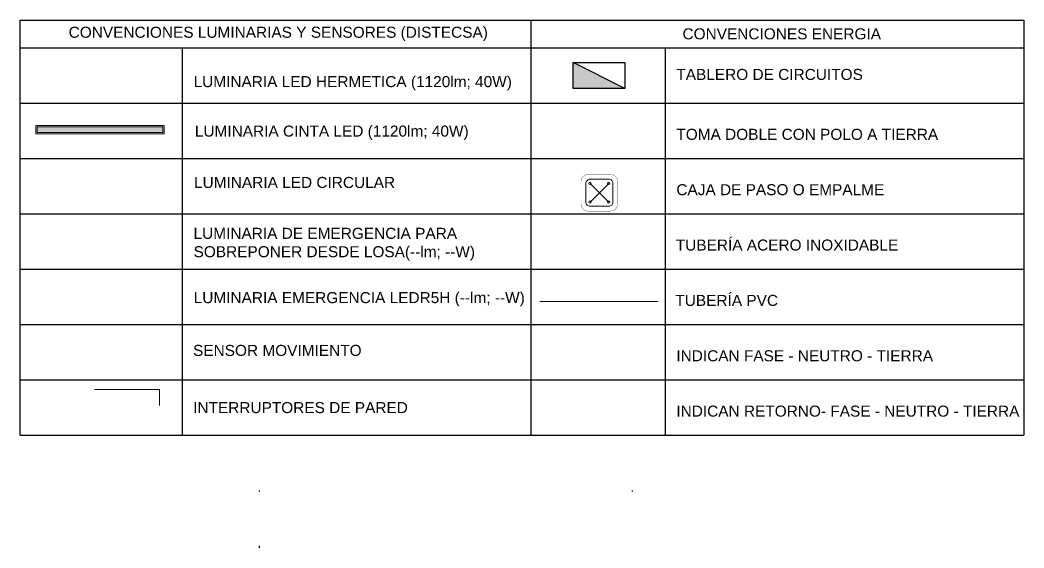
# Model space of a CAD drawing. Header units: metres. Extents: x 357 to 1031, y 43 to 2905.
# Drawn here: x 650.16 to 659.26, y 2613.38 to 2618.17 of the extents above; entities that cross this region are included whole.
import ezdxf
from ezdxf.lldxf.tags import DXFTag

# ---------------------------------------------------------------- set-up
doc = ezdxf.new("R2010")
doc.units = ezdxf.units.M
doc.linetypes.add('LÍNEAS_OCULTASX2', pattern=[0.75, 0.5, -0.25])
for name, color, linetype, lineweight in [('-CN-GYD-ILUMINACIÓN', 3, 'Continuous', 20), ('-CN-GYD-TUBERIA PVC', 96, 'PVC_LINE', 25), ('-CN-GYD-TUBERÍA EMT ILUM.', 114, 'Continuous', 18), ('-CN-GYD-TUBERÍA TOMACORRIENTE PVC', 86, 'Continuous', 18), ('RE80', 7, 'Continuous', 15)]:
    doc.layers.add(name, color=color, linetype=linetype, lineweight=lineweight)
for name, color, linetype in [('CAJA DE PASO', 86, 'Continuous'), ('RE60', 7, 'Continuous'), ('TB', 7, 'Continuous')]:
    doc.layers.add(name, color=color, linetype=linetype)
doc.styles.add('ROMANS', font='arial.ttf')
doc.styles.get("Standard").update_dxf_attribs({"font": 'arial.ttf'})
tags = doc.linetypes.add('PVC_LINE', pattern='A,0.5,-0.2,["PVC",Standard,S=0.1,R=0,X=-0.1,Y=-0.05],-0.25', length=0.95).pattern_tags.tags
tags[6] = DXFTag(74, 10)

# ---------------------------------------------------------------- blocks, each defined once
blk = doc.blocks.new('TB')
at = {"layer": 'TB'}
h = blk.add_hatch(color=256, dxfattribs=at)
h.dxf.hatch_style = 1
h.paths.add_polyline_path([(0.1564, 0), (-0.1564, 0.1562), (-0.1564, 0)])
blk.add_lwpolyline([(-0.1564, 0.1562), (0.1564, 0.1562), (0.1564, 0), (-0.1564, 0)], close=True, dxfattribs=at)
blk.add_lwpolyline([(0.1564, 0), (-0.1564, 0.1562)], dxfattribs=at)
blk = doc.blocks.new('Caja de paso')
at = {"layer": '-CN-GYD-TUBERÍA TOMACORRIENTE PVC', "const_width": 0.00173}
blk.add_lwpolyline([(-0.1111, 0.0667), (-0.1111, -0.0667, 0.414214), (-0.0667, -0.1111), (0.0667, -0.1111, 0.414214), (0.1111, -0.0667), (0.1111, 0.0667, 0.414214), (0.0667, 0.1111), (-0.0667, 0.1111, 0.414214)], format="xyb", close=True, dxfattribs=at)
at = {"layer": '-CN-GYD-TUBERÍA TOMACORRIENTE PVC'}
blk.add_lwpolyline([(-0.0566, -0.0819), (0.0566, -0.0819, 0.414214), (0.0819, -0.0566), (0.0819, 0.0566, 0.414214), (0.0566, 0.0819), (-0.0566, 0.0819, 0.414214), (-0.0819, 0.0566), (-0.0819, -0.0566, 0.414214)], format="xyb", close=True, dxfattribs=at)
at = {"layer": '-CN-GYD-TUBERÍA TOMACORRIENTE PVC', "linetype": 'LÍNEAS_OCULTASX2'}
for points in [[(-0.0566, 0.0566), (0.0566, -0.0566)], [(0.0566, 0.0566), (-0.0566, -0.0566)]]:
    blk.add_lwpolyline(points, dxfattribs=at)
at = {"layer": '-CN-GYD-TUBERÍA TOMACORRIENTE PVC'}
for centre in [(-0.0566, 0.0566), (0.0566, 0.0566), (-0.0566, -0.0566), (0.0566, -0.0566)]:
    blk.add_circle(centre, 0.00665, dxfattribs=at)
blk = doc.blocks.new('Luminaria Lineal lumen')
at = {"layer": '-CN-GYD-ILUMINACIÓN'}
h = blk.add_hatch(dxfattribs=at)
h.set_pattern_fill('SWAMP', color=252, scale=0.5, angle=90)
h.set_pattern_definition([(90, (-99.318, -5.545), (-10.99852, 6.35), [1.5875, -11.1125]), (180, (-99.3185, -4.7517), (-10.99852, -6.35), [0.79375, -21.2033]), (180, (-99.3185, -4.553), (-10.99852, -6.35), [0.635, -21.36205]), (180, (-99.3185, -4.95), (-10.99852, -6.35), [0.635, -21.36205]), (150, (-99.318, -4.355), (-10.99852, -6.35), [0.508, -12.192]), (210, (-99.318, -5.149), (-5e-09, -12.7), [0.508, -12.192])])
h.paths.add_polyline_path([(-560, 25), (-560, -25), (560, -25), (560, 25)])
at = {"layer": '-CN-GYD-ILUMINACIÓN', "color": 4}
for points in [[(-571.9, -37), (-571.9, 37), (571.9, 37), (571.9, -37)], [(-560, -25), (-560, 25), (560, 25), (560, -25)]]:
    blk.add_lwpolyline(points, close=True, dxfattribs=at)

msp = doc.modelspace()

# ---------------------------------------------------------------- linework, layer by layer
at = {"layer": '-CN-GYD-ILUMINACIÓN', "color": 3, "extrusion": (0, 0, -1)}
for p, q in [((650.831, 2614.816), (651.4189, 2614.816)), ((651.4189, 2614.816), (651.4189, 2614.6724))]:
    msp.add_line(p, q, dxfattribs=at)
at = {"layer": '-CN-GYD-TUBERIA PVC', "linetype": 'PVC_LINE', "ltscale": 10, "const_width": 0.01, "elevation": 0}
msp.add_lwpolyline([(654.8692, 2615.6157), (655.9449, 2615.6157)], dxfattribs=at)
at = {"layer": 'RE60'}
for p, q in [((650.1554, 2614.4013, 0), (650.1554, 2618.1677, 0)), ((659.2616, 2618.1677, 0), (659.2616, 2614.4013, 0)), ((651.6246, 2617.9166, 0), (651.6246, 2614.4013, 0)), ((656.0087, 2617.9166, 0), (656.0087, 2614.4013, 0)), ((650.1554, 2617.4144, 0), (659.2616, 2617.4144, 0)), ((650.1554, 2616.9122, 0), (659.2616, 2616.9122, 0)), ((650.1554, 2616.41, 0), (659.2616, 2616.41, 0)), ((650.1554, 2615.9078, 0), (659.2616, 2615.9078, 0)), ((650.1554, 2615.4056, 0), (659.2616, 2615.4056, 0)), ((650.1554, 2614.9035, 0), (659.2616, 2614.9035, 0)), ((650.1554, 2614.9035, 0), (659.2616, 2614.9035, 0)), ((650.1554, 2614.4013, 0), (659.2616, 2614.4013, 0)), ((652.3243, 2613.8991, 0), (652.3243, 2613.891, 0)), ((652.3243, 2613.3969, 0), (652.3243, 2613.3794, 0))]:
    msp.add_line(p, q, dxfattribs=at)
at = {"layer": 'RE60', "elevation": 0}
for points in [[(650.1554, 2618.1677), (659.2616, 2618.1677)], [(654.7927, 2614.4013), (654.7927, 2618.1677)], [(650.1554, 2617.9166), (659.2616, 2617.9166)], [(655.712, 2613.891), (655.712, 2613.8991)]]:
    msp.add_lwpolyline(points, dxfattribs=at)

# ---------------------------------------------------------------- block references
at = {"layer": '-CN-GYD-TUBERÍA EMT ILUM.', "xscale": -0.001016, "yscale": 0.001016, "zscale": 0.288, "rotation": 180}
msp.add_blockref('Luminaria Lineal lumen', (650.8808, 2617.1739), dxfattribs=at)
at = {"layer": 'CAJA DE PASO', "linetype": 'Continuous', "ltscale": 10, "xscale": 1.5, "yscale": 1.5, "zscale": 45.18280937220077}
msp.add_blockref('Caja de paso', (655.4104, 2616.6014, 0.0019), dxfattribs=at)
at = {"layer": 'TB', "xscale": 1.5, "yscale": 1.5, "zscale": 1.5}
msp.add_blockref('TB', (655.407, 2617.5483, 0), dxfattribs=at)

# ---------------------------------------------------------------- texts
at = {"layer": 'RE60', "ltscale": 0.02, "char_height": 0.1, "attachment_point": 5, "style": 'ROMANS'}
for s, insert, width in [('CONVENCIONES LUMINARIAS Y SENSORES (DISTECSA)', (652.4976, 2618.0421, 0), 5.556574), (' CONVENCIONES ENERGIA', (657.0454, 2618.0421, 0), 1.840905)]:
    msp.add_mtext(s, dxfattribs=dict(at, insert=insert, width=width))
at = {"layer": 'RE80', "ltscale": 0.015, "char_height": 0.1, "attachment_point": 4, "style": 'ROMANS'}
for s, insert, width in [('\\pxl1,r1.8772;TABLERO DE CIRCUITOS', (656.0087, 2617.6738, 0), 3.387716), ('\\pxl1,r1.8772;LUMINARIA LED HERMETICA (1120lm; 40W)', (651.6294, 2617.5944, 0), 4.020285), ('\\pxl1,r1.8772;LUMINARIA CINTA LED (1120lm; 40W)', (651.6408, 2617.1456, 0), 4.020285), ('\\pxl1,r1.8772;TOMA DOBLE CON POLO A TIERRA', (656.0087, 2617.1306, 0), 3.387716), ('\\pxl1,r1.8772;CAJA DE PASO O EMPALME', (656.0087, 2616.6284, 0), 3.387716), ('\\pxl1,r1.8772;LUMINARIA DE EMERGENCIA PARA SOBREPONER DESDE LOSA(--lm; --W)', (651.6292, 2616.1347, 0), 2.913148), ('TUBERÍA ACERO INOXIDABLE', (656.1037, 2616.1262, 0), 2.011846), ('\\pxl1,r1.8772;LUMINARIA EMERGENCIA LEDR5H (--lm; --W)', (651.6305, 2615.635, 0), 3.387716), ('TUBERÍA PVC', (656.0997, 2615.624, 0), 0.926989), ('\\pxl1,r1.8772;SENSOR MOVIMIENTO', (651.6246, 2615.1704, 0), 3.387716), ('\\pxl1,r1.8772;INDICAN FASE - NEUTRO - TIERRA', (656.0087, 2615.1218, 0), 3.387716), ('\\pxl1,r1.8772,t34;INDICAN RETORNO- FASE - NEUTRO - TIERRA', (656.0087, 2614.6197, 0), 3.520391)]:
    msp.add_mtext(s, dxfattribs=dict(at, insert=insert, width=width))
for s, insert in [('LUMINARIA LED CIRCULAR ', (651.7334, 2616.694)), ('INTERRUPTORES DE PARED', (651.7253, 2614.6517))]:
    msp.add_mtext_dynamic_manual_height_columns(s, width=1414.480704, gutter_width=187.5, heights=[277.0105], dxfattribs=dict(at, insert=insert))

doc.saveas('drawing.dxf')
